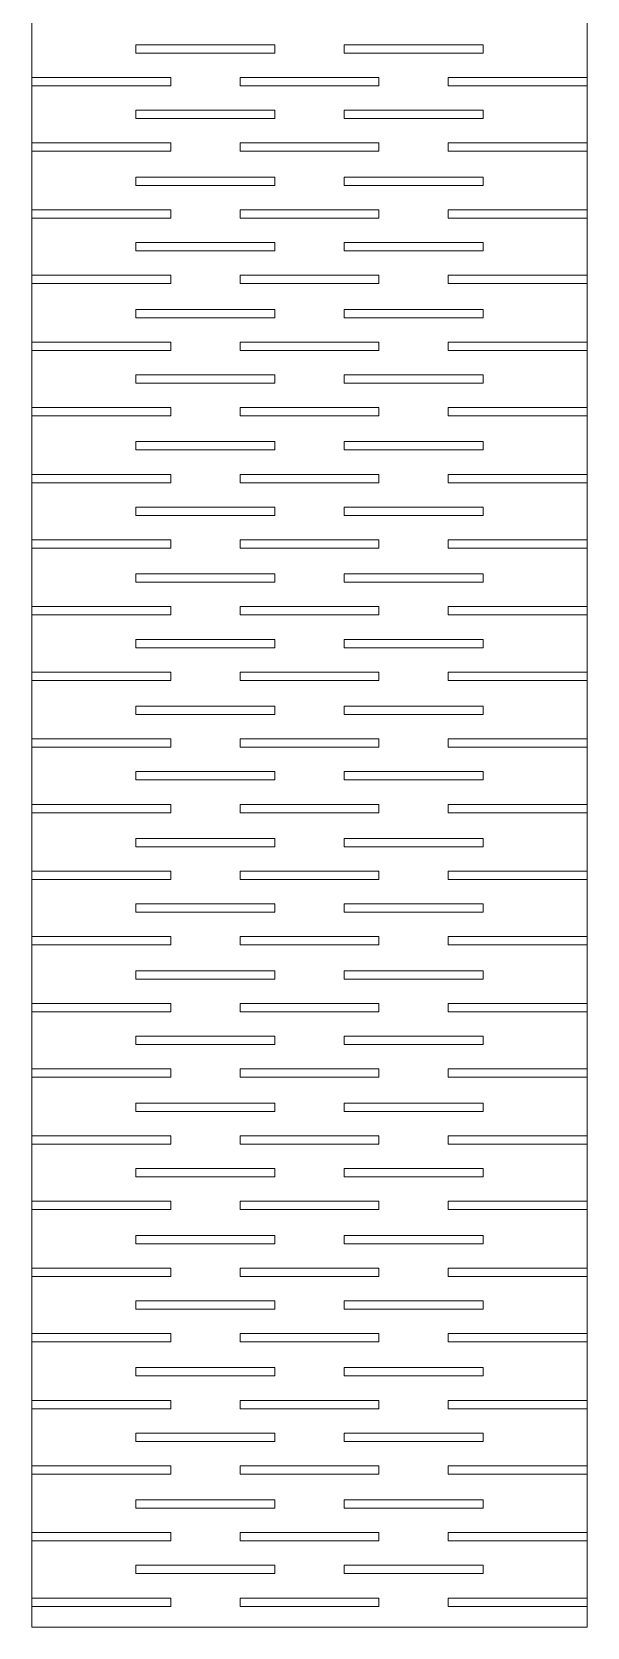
# Model space of a CAD drawing. Header units: millimetres. Extents: x -13 to 13, y -153 to 153.
# Drawn here: x -13.3 to 13.3, y -153.4 to -76.9 of the extents above; entities that cross this region are included whole.
import ezdxf

# ---------------------------------------------------------------- set-up
doc = ezdxf.new("R2010")
doc.units = ezdxf.units.MM
doc.header["$MEASUREMENT"] = 0
doc.layers.add('Camada 1', color=7, linetype='Continuous')

msp = doc.modelspace()

# ---------------------------------------------------------------- linework, layer by layer
at = {"layer": 'Camada 1', "color": 250, "lineweight": 9}
msp.add_open_spline([(-13.335, -153.4252), (-13.335, -153.4252), (-13.335, 153.4251), (-13.335, 153.4251), (-13.335, 153.4251), (-13.335, 153.4251), (13.335, 153.4251), (13.335, 153.4251), (13.335, 153.4251), (13.335, 153.4251), (13.335, -153.4252), (13.335, -153.4252), (13.335, -153.4252), (13.335, -153.4252), (-13.335, -153.4252), (-13.335, -153.4252)], degree=3, knots=[0, 0, 0, 0, 0.2, 0.2, 0.2, 0.2, 0.4, 0.4, 0.4, 0.4, 0.6, 0.6, 0.6, 0.6, 1, 1, 1, 1], dxfattribs=at)
at = {"layer": 'Camada 1', "color": 240, "lineweight": 9}
for points in [[(-8.3344, -77.4699), (-8.3344, -77.4699), (-8.3344, -77.8699), (-8.3344, -77.8699), (-8.3344, -77.8699), (-8.3344, -77.8699), (-1.6669, -77.8699), (-1.6669, -77.8699), (-1.6669, -77.8699), (-1.6669, -77.8699), (-1.6669, -77.4699), (-1.6669, -77.4699), (-1.6669, -77.4699), (-1.6669, -77.4699), (-8.3344, -77.4699), (-8.3344, -77.4699)], [(1.6669, -77.4699), (1.6669, -77.4699), (1.6669, -77.8699), (1.6669, -77.8699), (1.6669, -77.8699), (1.6669, -77.8699), (8.3344, -77.8699), (8.3344, -77.8699), (8.3344, -77.8699), (8.3344, -77.8699), (8.3344, -77.4699), (8.3344, -77.4699), (8.3344, -77.4699), (8.3344, -77.4699), (1.6669, -77.4699), (1.6669, -77.4699)], [(-13.335, -79.04), (-13.335, -79.04), (-13.335, -79.44), (-13.335, -79.44), (-13.335, -79.44), (-13.335, -79.44), (-6.6675, -79.44), (-6.6675, -79.44), (-6.6675, -79.44), (-6.6675, -79.44), (-6.6675, -79.04), (-6.6675, -79.04), (-6.6675, -79.04), (-6.6675, -79.04), (-13.335, -79.04), (-13.335, -79.04)], [(-3.3337, -79.04), (-3.3337, -79.04), (-3.3337, -79.44), (-3.3337, -79.44), (-3.3337, -79.44), (-3.3337, -79.44), (3.3338, -79.44), (3.3338, -79.44), (3.3338, -79.44), (3.3338, -79.44), (3.3338, -79.04), (3.3338, -79.04), (3.3338, -79.04), (3.3338, -79.04), (-3.3337, -79.04), (-3.3337, -79.04)], [(6.6675, -79.04), (6.6675, -79.04), (6.6675, -79.44), (6.6675, -79.44), (6.6675, -79.44), (6.6675, -79.44), (13.335, -79.44), (13.335, -79.44), (13.335, -79.44), (13.335, -79.44), (13.335, -79.04), (13.335, -79.04), (13.335, -79.04), (13.335, -79.04), (6.6675, -79.04), (6.6675, -79.04)], [(-8.3344, -80.6101), (-8.3344, -80.6101), (-8.3344, -81.0101), (-8.3344, -81.0101), (-8.3344, -81.0101), (-8.3344, -81.0101), (-1.6669, -81.0101), (-1.6669, -81.0101), (-1.6669, -81.0101), (-1.6669, -81.0101), (-1.6669, -80.6101), (-1.6669, -80.6101), (-1.6669, -80.6101), (-1.6669, -80.6101), (-8.3344, -80.6101), (-8.3344, -80.6101)], [(1.6669, -80.6101), (1.6669, -80.6101), (1.6669, -81.0101), (1.6669, -81.0101), (1.6669, -81.0101), (1.6669, -81.0101), (8.3344, -81.0101), (8.3344, -81.0101), (8.3344, -81.0101), (8.3344, -81.0101), (8.3344, -80.6101), (8.3344, -80.6101), (8.3344, -80.6101), (8.3344, -80.6101), (1.6669, -80.6101), (1.6669, -80.6101)], [(-13.335, -82.1802), (-13.335, -82.1802), (-13.335, -82.5802), (-13.335, -82.5802), (-13.335, -82.5802), (-13.335, -82.5802), (-6.6675, -82.5802), (-6.6675, -82.5802), (-6.6675, -82.5802), (-6.6675, -82.5802), (-6.6675, -82.1802), (-6.6675, -82.1802), (-6.6675, -82.1802), (-6.6675, -82.1802), (-13.335, -82.1802), (-13.335, -82.1802)], [(-3.3337, -82.1802), (-3.3337, -82.1802), (-3.3337, -82.5802), (-3.3337, -82.5802), (-3.3337, -82.5802), (-3.3337, -82.5802), (3.3338, -82.5802), (3.3338, -82.5802), (3.3338, -82.5802), (3.3338, -82.5802), (3.3338, -82.1802), (3.3338, -82.1802), (3.3338, -82.1802), (3.3338, -82.1802), (-3.3337, -82.1802), (-3.3337, -82.1802)], [(6.6675, -82.1802), (6.6675, -82.1802), (6.6675, -82.5802), (6.6675, -82.5802), (6.6675, -82.5802), (6.6675, -82.5802), (13.335, -82.5802), (13.335, -82.5802), (13.335, -82.5802), (13.335, -82.5802), (13.335, -82.1802), (13.335, -82.1802), (13.335, -82.1802), (13.335, -82.1802), (6.6675, -82.1802), (6.6675, -82.1802)], [(-8.3344, -83.8199), (-8.3344, -83.8199), (-8.3344, -84.2199), (-8.3344, -84.2199), (-8.3344, -84.2199), (-8.3344, -84.2199), (-1.6669, -84.2199), (-1.6669, -84.2199), (-1.6669, -84.2199), (-1.6669, -84.2199), (-1.6669, -83.8199), (-1.6669, -83.8199), (-1.6669, -83.8199), (-1.6669, -83.8199), (-8.3344, -83.8199), (-8.3344, -83.8199)], [(1.6669, -83.8199), (1.6669, -83.8199), (1.6669, -84.2199), (1.6669, -84.2199), (1.6669, -84.2199), (1.6669, -84.2199), (8.3344, -84.2199), (8.3344, -84.2199), (8.3344, -84.2199), (8.3344, -84.2199), (8.3344, -83.8199), (8.3344, -83.8199), (8.3344, -83.8199), (8.3344, -83.8199), (1.6669, -83.8199), (1.6669, -83.8199)], [(-13.335, -85.39), (-13.335, -85.39), (-13.335, -85.79), (-13.335, -85.79), (-13.335, -85.79), (-13.335, -85.79), (-6.6675, -85.79), (-6.6675, -85.79), (-6.6675, -85.79), (-6.6675, -85.79), (-6.6675, -85.39), (-6.6675, -85.39), (-6.6675, -85.39), (-6.6675, -85.39), (-13.335, -85.39), (-13.335, -85.39)], [(-3.3337, -85.39), (-3.3337, -85.39), (-3.3337, -85.79), (-3.3337, -85.79), (-3.3337, -85.79), (-3.3337, -85.79), (3.3338, -85.79), (3.3338, -85.79), (3.3338, -85.79), (3.3338, -85.79), (3.3338, -85.39), (3.3338, -85.39), (3.3338, -85.39), (3.3338, -85.39), (-3.3337, -85.39), (-3.3337, -85.39)], [(6.6675, -85.39), (6.6675, -85.39), (6.6675, -85.79), (6.6675, -85.79), (6.6675, -85.79), (6.6675, -85.79), (13.335, -85.79), (13.335, -85.79), (13.335, -85.79), (13.335, -85.79), (13.335, -85.39), (13.335, -85.39), (13.335, -85.39), (13.335, -85.39), (6.6675, -85.39), (6.6675, -85.39)], [(-8.3344, -86.9601), (-8.3344, -86.9601), (-8.3344, -87.3601), (-8.3344, -87.3601), (-8.3344, -87.3601), (-8.3344, -87.3601), (-1.6669, -87.3601), (-1.6669, -87.3601), (-1.6669, -87.3601), (-1.6669, -87.3601), (-1.6669, -86.9601), (-1.6669, -86.9601), (-1.6669, -86.9601), (-1.6669, -86.9601), (-8.3344, -86.9601), (-8.3344, -86.9601)], [(1.6669, -86.9601), (1.6669, -86.9601), (1.6669, -87.3601), (1.6669, -87.3601), (1.6669, -87.3601), (1.6669, -87.3601), (8.3344, -87.3601), (8.3344, -87.3601), (8.3344, -87.3601), (8.3344, -87.3601), (8.3344, -86.9601), (8.3344, -86.9601), (8.3344, -86.9601), (8.3344, -86.9601), (1.6669, -86.9601), (1.6669, -86.9601)], [(-13.335, -88.5302), (-13.335, -88.5302), (-13.335, -88.9302), (-13.335, -88.9302), (-13.335, -88.9302), (-13.335, -88.9302), (-6.6675, -88.9302), (-6.6675, -88.9302), (-6.6675, -88.9302), (-6.6675, -88.9302), (-6.6675, -88.5302), (-6.6675, -88.5302), (-6.6675, -88.5302), (-6.6675, -88.5302), (-13.335, -88.5302), (-13.335, -88.5302)], [(-3.3337, -88.5302), (-3.3337, -88.5302), (-3.3337, -88.9302), (-3.3337, -88.9302), (-3.3337, -88.9302), (-3.3337, -88.9302), (3.3338, -88.9302), (3.3338, -88.9302), (3.3338, -88.9302), (3.3338, -88.9302), (3.3338, -88.5302), (3.3338, -88.5302), (3.3338, -88.5302), (3.3338, -88.5302), (-3.3337, -88.5302), (-3.3337, -88.5302)], [(6.6675, -88.5302), (6.6675, -88.5302), (6.6675, -88.9302), (6.6675, -88.9302), (6.6675, -88.9302), (6.6675, -88.9302), (13.335, -88.9302), (13.335, -88.9302), (13.335, -88.9302), (13.335, -88.9302), (13.335, -88.5302), (13.335, -88.5302), (13.335, -88.5302), (13.335, -88.5302), (6.6675, -88.5302), (6.6675, -88.5302)], [(-8.3344, -90.1699), (-8.3344, -90.1699), (-8.3344, -90.5699), (-8.3344, -90.5699), (-8.3344, -90.5699), (-8.3344, -90.5699), (-1.6669, -90.5699), (-1.6669, -90.5699), (-1.6669, -90.5699), (-1.6669, -90.5699), (-1.6669, -90.1699), (-1.6669, -90.1699), (-1.6669, -90.1699), (-1.6669, -90.1699), (-8.3344, -90.1699), (-8.3344, -90.1699)], [(1.6669, -90.1699), (1.6669, -90.1699), (1.6669, -90.5699), (1.6669, -90.5699), (1.6669, -90.5699), (1.6669, -90.5699), (8.3344, -90.5699), (8.3344, -90.5699), (8.3344, -90.5699), (8.3344, -90.5699), (8.3344, -90.1699), (8.3344, -90.1699), (8.3344, -90.1699), (8.3344, -90.1699), (1.6669, -90.1699), (1.6669, -90.1699)], [(-13.335, -91.74), (-13.335, -91.74), (-13.335, -92.14), (-13.335, -92.14), (-13.335, -92.14), (-13.335, -92.14), (-6.6675, -92.14), (-6.6675, -92.14), (-6.6675, -92.14), (-6.6675, -92.14), (-6.6675, -91.74), (-6.6675, -91.74), (-6.6675, -91.74), (-6.6675, -91.74), (-13.335, -91.74), (-13.335, -91.74)], [(-3.3337, -91.74), (-3.3337, -91.74), (-3.3337, -92.14), (-3.3337, -92.14), (-3.3337, -92.14), (-3.3337, -92.14), (3.3338, -92.14), (3.3338, -92.14), (3.3338, -92.14), (3.3338, -92.14), (3.3338, -91.74), (3.3338, -91.74), (3.3338, -91.74), (3.3338, -91.74), (-3.3337, -91.74), (-3.3337, -91.74)], [(6.6675, -91.74), (6.6675, -91.74), (6.6675, -92.14), (6.6675, -92.14), (6.6675, -92.14), (6.6675, -92.14), (13.335, -92.14), (13.335, -92.14), (13.335, -92.14), (13.335, -92.14), (13.335, -91.74), (13.335, -91.74), (13.335, -91.74), (13.335, -91.74), (6.6675, -91.74), (6.6675, -91.74)], [(-8.3344, -93.3101), (-8.3344, -93.3101), (-8.3344, -93.7101), (-8.3344, -93.7101), (-8.3344, -93.7101), (-8.3344, -93.7101), (-1.6669, -93.7101), (-1.6669, -93.7101), (-1.6669, -93.7101), (-1.6669, -93.7101), (-1.6669, -93.3101), (-1.6669, -93.3101), (-1.6669, -93.3101), (-1.6669, -93.3101), (-8.3344, -93.3101), (-8.3344, -93.3101)], [(1.6669, -93.3101), (1.6669, -93.3101), (1.6669, -93.7101), (1.6669, -93.7101), (1.6669, -93.7101), (1.6669, -93.7101), (8.3344, -93.7101), (8.3344, -93.7101), (8.3344, -93.7101), (8.3344, -93.7101), (8.3344, -93.3101), (8.3344, -93.3101), (8.3344, -93.3101), (8.3344, -93.3101), (1.6669, -93.3101), (1.6669, -93.3101)], [(-13.335, -94.8802), (-13.335, -94.8802), (-13.335, -95.2802), (-13.335, -95.2802), (-13.335, -95.2802), (-13.335, -95.2802), (-6.6675, -95.2802), (-6.6675, -95.2802), (-6.6675, -95.2802), (-6.6675, -95.2802), (-6.6675, -94.8802), (-6.6675, -94.8802), (-6.6675, -94.8802), (-6.6675, -94.8802), (-13.335, -94.8802), (-13.335, -94.8802)], [(-3.3337, -94.8802), (-3.3337, -94.8802), (-3.3337, -95.2802), (-3.3337, -95.2802), (-3.3337, -95.2802), (-3.3337, -95.2802), (3.3338, -95.2802), (3.3338, -95.2802), (3.3338, -95.2802), (3.3338, -95.2802), (3.3338, -94.8802), (3.3338, -94.8802), (3.3338, -94.8802), (3.3338, -94.8802), (-3.3337, -94.8802), (-3.3337, -94.8802)], [(6.6675, -94.8802), (6.6675, -94.8802), (6.6675, -95.2802), (6.6675, -95.2802), (6.6675, -95.2802), (6.6675, -95.2802), (13.335, -95.2802), (13.335, -95.2802), (13.335, -95.2802), (13.335, -95.2802), (13.335, -94.8802), (13.335, -94.8802), (13.335, -94.8802), (13.335, -94.8802), (6.6675, -94.8802), (6.6675, -94.8802)], [(-8.3344, -96.5199), (-8.3344, -96.5199), (-8.3344, -96.9199), (-8.3344, -96.9199), (-8.3344, -96.9199), (-8.3344, -96.9199), (-1.6669, -96.9199), (-1.6669, -96.9199), (-1.6669, -96.9199), (-1.6669, -96.9199), (-1.6669, -96.5199), (-1.6669, -96.5199), (-1.6669, -96.5199), (-1.6669, -96.5199), (-8.3344, -96.5199), (-8.3344, -96.5199)], [(1.6669, -96.5199), (1.6669, -96.5199), (1.6669, -96.9199), (1.6669, -96.9199), (1.6669, -96.9199), (1.6669, -96.9199), (8.3344, -96.9199), (8.3344, -96.9199), (8.3344, -96.9199), (8.3344, -96.9199), (8.3344, -96.5199), (8.3344, -96.5199), (8.3344, -96.5199), (8.3344, -96.5199), (1.6669, -96.5199), (1.6669, -96.5199)], [(-13.335, -98.09), (-13.335, -98.09), (-13.335, -98.49), (-13.335, -98.49), (-13.335, -98.49), (-13.335, -98.49), (-6.6675, -98.49), (-6.6675, -98.49), (-6.6675, -98.49), (-6.6675, -98.49), (-6.6675, -98.09), (-6.6675, -98.09), (-6.6675, -98.09), (-6.6675, -98.09), (-13.335, -98.09), (-13.335, -98.09)], [(-3.3337, -98.09), (-3.3337, -98.09), (-3.3337, -98.49), (-3.3337, -98.49), (-3.3337, -98.49), (-3.3337, -98.49), (3.3338, -98.49), (3.3338, -98.49), (3.3338, -98.49), (3.3338, -98.49), (3.3338, -98.09), (3.3338, -98.09), (3.3338, -98.09), (3.3338, -98.09), (-3.3337, -98.09), (-3.3337, -98.09)], [(6.6675, -98.09), (6.6675, -98.09), (6.6675, -98.49), (6.6675, -98.49), (6.6675, -98.49), (6.6675, -98.49), (13.335, -98.49), (13.335, -98.49), (13.335, -98.49), (13.335, -98.49), (13.335, -98.09), (13.335, -98.09), (13.335, -98.09), (13.335, -98.09), (6.6675, -98.09), (6.6675, -98.09)], [(-8.3344, -99.6601), (-8.3344, -99.6601), (-8.3344, -100.0601), (-8.3344, -100.0601), (-8.3344, -100.0601), (-8.3344, -100.0601), (-1.6669, -100.0601), (-1.6669, -100.0601), (-1.6669, -100.0601), (-1.6669, -100.0601), (-1.6669, -99.6601), (-1.6669, -99.6601), (-1.6669, -99.6601), (-1.6669, -99.6601), (-8.3344, -99.6601), (-8.3344, -99.6601)], [(1.6669, -99.6601), (1.6669, -99.6601), (1.6669, -100.0601), (1.6669, -100.0601), (1.6669, -100.0601), (1.6669, -100.0601), (8.3344, -100.0601), (8.3344, -100.0601), (8.3344, -100.0601), (8.3344, -100.0601), (8.3344, -99.6601), (8.3344, -99.6601), (8.3344, -99.6601), (8.3344, -99.6601), (1.6669, -99.6601), (1.6669, -99.6601)], [(-13.335, -101.2302), (-13.335, -101.2302), (-13.335, -101.6302), (-13.335, -101.6302), (-13.335, -101.6302), (-13.335, -101.6302), (-6.6675, -101.6302), (-6.6675, -101.6302), (-6.6675, -101.6302), (-6.6675, -101.6302), (-6.6675, -101.2302), (-6.6675, -101.2302), (-6.6675, -101.2302), (-6.6675, -101.2302), (-13.335, -101.2302), (-13.335, -101.2302)], [(-3.3337, -101.2302), (-3.3337, -101.2302), (-3.3337, -101.6302), (-3.3337, -101.6302), (-3.3337, -101.6302), (-3.3337, -101.6302), (3.3338, -101.6302), (3.3338, -101.6302), (3.3338, -101.6302), (3.3338, -101.6302), (3.3338, -101.2302), (3.3338, -101.2302), (3.3338, -101.2302), (3.3338, -101.2302), (-3.3337, -101.2302), (-3.3337, -101.2302)], [(6.6675, -101.2302), (6.6675, -101.2302), (6.6675, -101.6302), (6.6675, -101.6302), (6.6675, -101.6302), (6.6675, -101.6302), (13.335, -101.6302), (13.335, -101.6302), (13.335, -101.6302), (13.335, -101.6302), (13.335, -101.2302), (13.335, -101.2302), (13.335, -101.2302), (13.335, -101.2302), (6.6675, -101.2302), (6.6675, -101.2302)], [(-8.3344, -102.8699), (-8.3344, -102.8699), (-8.3344, -103.2699), (-8.3344, -103.2699), (-8.3344, -103.2699), (-8.3344, -103.2699), (-1.6669, -103.2699), (-1.6669, -103.2699), (-1.6669, -103.2699), (-1.6669, -103.2699), (-1.6669, -102.8699), (-1.6669, -102.8699), (-1.6669, -102.8699), (-1.6669, -102.8699), (-8.3344, -102.8699), (-8.3344, -102.8699)], [(1.6669, -102.8699), (1.6669, -102.8699), (1.6669, -103.2699), (1.6669, -103.2699), (1.6669, -103.2699), (1.6669, -103.2699), (8.3344, -103.2699), (8.3344, -103.2699), (8.3344, -103.2699), (8.3344, -103.2699), (8.3344, -102.8699), (8.3344, -102.8699), (8.3344, -102.8699), (8.3344, -102.8699), (1.6669, -102.8699), (1.6669, -102.8699)], [(-13.335, -104.44), (-13.335, -104.44), (-13.335, -104.84), (-13.335, -104.84), (-13.335, -104.84), (-13.335, -104.84), (-6.6675, -104.84), (-6.6675, -104.84), (-6.6675, -104.84), (-6.6675, -104.84), (-6.6675, -104.44), (-6.6675, -104.44), (-6.6675, -104.44), (-6.6675, -104.44), (-13.335, -104.44), (-13.335, -104.44)], [(-3.3337, -104.44), (-3.3337, -104.44), (-3.3337, -104.84), (-3.3337, -104.84), (-3.3337, -104.84), (-3.3337, -104.84), (3.3338, -104.84), (3.3338, -104.84), (3.3338, -104.84), (3.3338, -104.84), (3.3338, -104.44), (3.3338, -104.44), (3.3338, -104.44), (3.3338, -104.44), (-3.3337, -104.44), (-3.3337, -104.44)], [(6.6675, -104.44), (6.6675, -104.44), (6.6675, -104.84), (6.6675, -104.84), (6.6675, -104.84), (6.6675, -104.84), (13.335, -104.84), (13.335, -104.84), (13.335, -104.84), (13.335, -104.84), (13.335, -104.44), (13.335, -104.44), (13.335, -104.44), (13.335, -104.44), (6.6675, -104.44), (6.6675, -104.44)], [(-8.3344, -106.0101), (-8.3344, -106.0101), (-8.3344, -106.4101), (-8.3344, -106.4101), (-8.3344, -106.4101), (-8.3344, -106.4101), (-1.6669, -106.4101), (-1.6669, -106.4101), (-1.6669, -106.4101), (-1.6669, -106.4101), (-1.6669, -106.0101), (-1.6669, -106.0101), (-1.6669, -106.0101), (-1.6669, -106.0101), (-8.3344, -106.0101), (-8.3344, -106.0101)], [(1.6669, -106.0101), (1.6669, -106.0101), (1.6669, -106.4101), (1.6669, -106.4101), (1.6669, -106.4101), (1.6669, -106.4101), (8.3344, -106.4101), (8.3344, -106.4101), (8.3344, -106.4101), (8.3344, -106.4101), (8.3344, -106.0101), (8.3344, -106.0101), (8.3344, -106.0101), (8.3344, -106.0101), (1.6669, -106.0101), (1.6669, -106.0101)], [(-13.335, -107.5802), (-13.335, -107.5802), (-13.335, -107.9802), (-13.335, -107.9802), (-13.335, -107.9802), (-13.335, -107.9802), (-6.6675, -107.9802), (-6.6675, -107.9802), (-6.6675, -107.9802), (-6.6675, -107.9802), (-6.6675, -107.5802), (-6.6675, -107.5802), (-6.6675, -107.5802), (-6.6675, -107.5802), (-13.335, -107.5802), (-13.335, -107.5802)], [(-3.3337, -107.5802), (-3.3337, -107.5802), (-3.3337, -107.9802), (-3.3337, -107.9802), (-3.3337, -107.9802), (-3.3337, -107.9802), (3.3338, -107.9802), (3.3338, -107.9802), (3.3338, -107.9802), (3.3338, -107.9802), (3.3338, -107.5802), (3.3338, -107.5802), (3.3338, -107.5802), (3.3338, -107.5802), (-3.3337, -107.5802), (-3.3337, -107.5802)], [(6.6675, -107.5802), (6.6675, -107.5802), (6.6675, -107.9802), (6.6675, -107.9802), (6.6675, -107.9802), (6.6675, -107.9802), (13.335, -107.9802), (13.335, -107.9802), (13.335, -107.9802), (13.335, -107.9802), (13.335, -107.5802), (13.335, -107.5802), (13.335, -107.5802), (13.335, -107.5802), (6.6675, -107.5802), (6.6675, -107.5802)], [(-8.3344, -109.2199), (-8.3344, -109.2199), (-8.3344, -109.6199), (-8.3344, -109.6199), (-8.3344, -109.6199), (-8.3344, -109.6199), (-1.6669, -109.6199), (-1.6669, -109.6199), (-1.6669, -109.6199), (-1.6669, -109.6199), (-1.6669, -109.2199), (-1.6669, -109.2199), (-1.6669, -109.2199), (-1.6669, -109.2199), (-8.3344, -109.2199), (-8.3344, -109.2199)], [(1.6669, -109.2199), (1.6669, -109.2199), (1.6669, -109.6199), (1.6669, -109.6199), (1.6669, -109.6199), (1.6669, -109.6199), (8.3344, -109.6199), (8.3344, -109.6199), (8.3344, -109.6199), (8.3344, -109.6199), (8.3344, -109.2199), (8.3344, -109.2199), (8.3344, -109.2199), (8.3344, -109.2199), (1.6669, -109.2199), (1.6669, -109.2199)], [(-13.335, -110.79), (-13.335, -110.79), (-13.335, -111.19), (-13.335, -111.19), (-13.335, -111.19), (-13.335, -111.19), (-6.6675, -111.19), (-6.6675, -111.19), (-6.6675, -111.19), (-6.6675, -111.19), (-6.6675, -110.79), (-6.6675, -110.79), (-6.6675, -110.79), (-6.6675, -110.79), (-13.335, -110.79), (-13.335, -110.79)], [(-3.3337, -110.79), (-3.3337, -110.79), (-3.3337, -111.19), (-3.3337, -111.19), (-3.3337, -111.19), (-3.3337, -111.19), (3.3338, -111.19), (3.3338, -111.19), (3.3338, -111.19), (3.3338, -111.19), (3.3338, -110.79), (3.3338, -110.79), (3.3338, -110.79), (3.3338, -110.79), (-3.3337, -110.79), (-3.3337, -110.79)], [(6.6675, -110.79), (6.6675, -110.79), (6.6675, -111.19), (6.6675, -111.19), (6.6675, -111.19), (6.6675, -111.19), (13.335, -111.19), (13.335, -111.19), (13.335, -111.19), (13.335, -111.19), (13.335, -110.79), (13.335, -110.79), (13.335, -110.79), (13.335, -110.79), (6.6675, -110.79), (6.6675, -110.79)], [(-8.3344, -112.3601), (-8.3344, -112.3601), (-8.3344, -112.7601), (-8.3344, -112.7601), (-8.3344, -112.7601), (-8.3344, -112.7601), (-1.6669, -112.7601), (-1.6669, -112.7601), (-1.6669, -112.7601), (-1.6669, -112.7601), (-1.6669, -112.3601), (-1.6669, -112.3601), (-1.6669, -112.3601), (-1.6669, -112.3601), (-8.3344, -112.3601), (-8.3344, -112.3601)], [(1.6669, -112.3601), (1.6669, -112.3601), (1.6669, -112.7601), (1.6669, -112.7601), (1.6669, -112.7601), (1.6669, -112.7601), (8.3344, -112.7601), (8.3344, -112.7601), (8.3344, -112.7601), (8.3344, -112.7601), (8.3344, -112.3601), (8.3344, -112.3601), (8.3344, -112.3601), (8.3344, -112.3601), (1.6669, -112.3601), (1.6669, -112.3601)], [(-13.335, -113.9302), (-13.335, -113.9302), (-13.335, -114.3302), (-13.335, -114.3302), (-13.335, -114.3302), (-13.335, -114.3302), (-6.6675, -114.3302), (-6.6675, -114.3302), (-6.6675, -114.3302), (-6.6675, -114.3302), (-6.6675, -113.9302), (-6.6675, -113.9302), (-6.6675, -113.9302), (-6.6675, -113.9302), (-13.335, -113.9302), (-13.335, -113.9302)], [(-3.3337, -113.9302), (-3.3337, -113.9302), (-3.3337, -114.3302), (-3.3337, -114.3302), (-3.3337, -114.3302), (-3.3337, -114.3302), (3.3338, -114.3302), (3.3338, -114.3302), (3.3338, -114.3302), (3.3338, -114.3302), (3.3338, -113.9302), (3.3338, -113.9302), (3.3338, -113.9302), (3.3338, -113.9302), (-3.3337, -113.9302), (-3.3337, -113.9302)], [(6.6675, -113.9302), (6.6675, -113.9302), (6.6675, -114.3302), (6.6675, -114.3302), (6.6675, -114.3302), (6.6675, -114.3302), (13.335, -114.3302), (13.335, -114.3302), (13.335, -114.3302), (13.335, -114.3302), (13.335, -113.9302), (13.335, -113.9302), (13.335, -113.9302), (13.335, -113.9302), (6.6675, -113.9302), (6.6675, -113.9302)], [(-8.3344, -115.5699), (-8.3344, -115.5699), (-8.3344, -115.9699), (-8.3344, -115.9699), (-8.3344, -115.9699), (-8.3344, -115.9699), (-1.6669, -115.9699), (-1.6669, -115.9699), (-1.6669, -115.9699), (-1.6669, -115.9699), (-1.6669, -115.5699), (-1.6669, -115.5699), (-1.6669, -115.5699), (-1.6669, -115.5699), (-8.3344, -115.5699), (-8.3344, -115.5699)], [(1.6669, -115.5699), (1.6669, -115.5699), (1.6669, -115.9699), (1.6669, -115.9699), (1.6669, -115.9699), (1.6669, -115.9699), (8.3344, -115.9699), (8.3344, -115.9699), (8.3344, -115.9699), (8.3344, -115.9699), (8.3344, -115.5699), (8.3344, -115.5699), (8.3344, -115.5699), (8.3344, -115.5699), (1.6669, -115.5699), (1.6669, -115.5699)], [(-13.335, -117.14), (-13.335, -117.14), (-13.335, -117.54), (-13.335, -117.54), (-13.335, -117.54), (-13.335, -117.54), (-6.6675, -117.54), (-6.6675, -117.54), (-6.6675, -117.54), (-6.6675, -117.54), (-6.6675, -117.14), (-6.6675, -117.14), (-6.6675, -117.14), (-6.6675, -117.14), (-13.335, -117.14), (-13.335, -117.14)], [(-3.3337, -117.14), (-3.3337, -117.14), (-3.3337, -117.54), (-3.3337, -117.54), (-3.3337, -117.54), (-3.3337, -117.54), (3.3338, -117.54), (3.3338, -117.54), (3.3338, -117.54), (3.3338, -117.54), (3.3338, -117.14), (3.3338, -117.14), (3.3338, -117.14), (3.3338, -117.14), (-3.3337, -117.14), (-3.3337, -117.14)], [(6.6675, -117.14), (6.6675, -117.14), (6.6675, -117.54), (6.6675, -117.54), (6.6675, -117.54), (6.6675, -117.54), (13.335, -117.54), (13.335, -117.54), (13.335, -117.54), (13.335, -117.54), (13.335, -117.14), (13.335, -117.14), (13.335, -117.14), (13.335, -117.14), (6.6675, -117.14), (6.6675, -117.14)], [(-8.3344, -118.7101), (-8.3344, -118.7101), (-8.3344, -119.1101), (-8.3344, -119.1101), (-8.3344, -119.1101), (-8.3344, -119.1101), (-1.6669, -119.1101), (-1.6669, -119.1101), (-1.6669, -119.1101), (-1.6669, -119.1101), (-1.6669, -118.7101), (-1.6669, -118.7101), (-1.6669, -118.7101), (-1.6669, -118.7101), (-8.3344, -118.7101), (-8.3344, -118.7101)], [(1.6669, -118.7101), (1.6669, -118.7101), (1.6669, -119.1101), (1.6669, -119.1101), (1.6669, -119.1101), (1.6669, -119.1101), (8.3344, -119.1101), (8.3344, -119.1101), (8.3344, -119.1101), (8.3344, -119.1101), (8.3344, -118.7101), (8.3344, -118.7101), (8.3344, -118.7101), (8.3344, -118.7101), (1.6669, -118.7101), (1.6669, -118.7101)], [(-13.335, -120.2802), (-13.335, -120.2802), (-13.335, -120.6802), (-13.335, -120.6802), (-13.335, -120.6802), (-13.335, -120.6802), (-6.6675, -120.6802), (-6.6675, -120.6802), (-6.6675, -120.6802), (-6.6675, -120.6802), (-6.6675, -120.2802), (-6.6675, -120.2802), (-6.6675, -120.2802), (-6.6675, -120.2802), (-13.335, -120.2802), (-13.335, -120.2802)], [(-3.3337, -120.2802), (-3.3337, -120.2802), (-3.3337, -120.6802), (-3.3337, -120.6802), (-3.3337, -120.6802), (-3.3337, -120.6802), (3.3338, -120.6802), (3.3338, -120.6802), (3.3338, -120.6802), (3.3338, -120.6802), (3.3338, -120.2802), (3.3338, -120.2802), (3.3338, -120.2802), (3.3338, -120.2802), (-3.3337, -120.2802), (-3.3337, -120.2802)], [(6.6675, -120.2802), (6.6675, -120.2802), (6.6675, -120.6802), (6.6675, -120.6802), (6.6675, -120.6802), (6.6675, -120.6802), (13.335, -120.6802), (13.335, -120.6802), (13.335, -120.6802), (13.335, -120.6802), (13.335, -120.2802), (13.335, -120.2802), (13.335, -120.2802), (13.335, -120.2802), (6.6675, -120.2802), (6.6675, -120.2802)], [(-8.3344, -121.9199), (-8.3344, -121.9199), (-8.3344, -122.3199), (-8.3344, -122.3199), (-8.3344, -122.3199), (-8.3344, -122.3199), (-1.6669, -122.3199), (-1.6669, -122.3199), (-1.6669, -122.3199), (-1.6669, -122.3199), (-1.6669, -121.9199), (-1.6669, -121.9199), (-1.6669, -121.9199), (-1.6669, -121.9199), (-8.3344, -121.9199), (-8.3344, -121.9199)], [(1.6669, -121.9199), (1.6669, -121.9199), (1.6669, -122.3199), (1.6669, -122.3199), (1.6669, -122.3199), (1.6669, -122.3199), (8.3344, -122.3199), (8.3344, -122.3199), (8.3344, -122.3199), (8.3344, -122.3199), (8.3344, -121.9199), (8.3344, -121.9199), (8.3344, -121.9199), (8.3344, -121.9199), (1.6669, -121.9199), (1.6669, -121.9199)], [(-13.335, -123.49), (-13.335, -123.49), (-13.335, -123.89), (-13.335, -123.89), (-13.335, -123.89), (-13.335, -123.89), (-6.6675, -123.89), (-6.6675, -123.89), (-6.6675, -123.89), (-6.6675, -123.89), (-6.6675, -123.49), (-6.6675, -123.49), (-6.6675, -123.49), (-6.6675, -123.49), (-13.335, -123.49), (-13.335, -123.49)], [(-3.3337, -123.49), (-3.3337, -123.49), (-3.3337, -123.89), (-3.3337, -123.89), (-3.3337, -123.89), (-3.3337, -123.89), (3.3338, -123.89), (3.3338, -123.89), (3.3338, -123.89), (3.3338, -123.89), (3.3338, -123.49), (3.3338, -123.49), (3.3338, -123.49), (3.3338, -123.49), (-3.3337, -123.49), (-3.3337, -123.49)], [(6.6675, -123.49), (6.6675, -123.49), (6.6675, -123.89), (6.6675, -123.89), (6.6675, -123.89), (6.6675, -123.89), (13.335, -123.89), (13.335, -123.89), (13.335, -123.89), (13.335, -123.89), (13.335, -123.49), (13.335, -123.49), (13.335, -123.49), (13.335, -123.49), (6.6675, -123.49), (6.6675, -123.49)], [(-8.3344, -125.0601), (-8.3344, -125.0601), (-8.3344, -125.4601), (-8.3344, -125.4601), (-8.3344, -125.4601), (-8.3344, -125.4601), (-1.6669, -125.4601), (-1.6669, -125.4601), (-1.6669, -125.4601), (-1.6669, -125.4601), (-1.6669, -125.0601), (-1.6669, -125.0601), (-1.6669, -125.0601), (-1.6669, -125.0601), (-8.3344, -125.0601), (-8.3344, -125.0601)], [(1.6669, -125.0601), (1.6669, -125.0601), (1.6669, -125.4601), (1.6669, -125.4601), (1.6669, -125.4601), (1.6669, -125.4601), (8.3344, -125.4601), (8.3344, -125.4601), (8.3344, -125.4601), (8.3344, -125.4601), (8.3344, -125.0601), (8.3344, -125.0601), (8.3344, -125.0601), (8.3344, -125.0601), (1.6669, -125.0601), (1.6669, -125.0601)], [(-13.335, -126.6302), (-13.335, -126.6302), (-13.335, -127.0302), (-13.335, -127.0302), (-13.335, -127.0302), (-13.335, -127.0302), (-6.6675, -127.0302), (-6.6675, -127.0302), (-6.6675, -127.0302), (-6.6675, -127.0302), (-6.6675, -126.6302), (-6.6675, -126.6302), (-6.6675, -126.6302), (-6.6675, -126.6302), (-13.335, -126.6302), (-13.335, -126.6302)], [(-3.3337, -126.6302), (-3.3337, -126.6302), (-3.3337, -127.0302), (-3.3337, -127.0302), (-3.3337, -127.0302), (-3.3337, -127.0302), (3.3338, -127.0302), (3.3338, -127.0302), (3.3338, -127.0302), (3.3338, -127.0302), (3.3338, -126.6302), (3.3338, -126.6302), (3.3338, -126.6302), (3.3338, -126.6302), (-3.3337, -126.6302), (-3.3337, -126.6302)], [(6.6675, -126.6302), (6.6675, -126.6302), (6.6675, -127.0302), (6.6675, -127.0302), (6.6675, -127.0302), (6.6675, -127.0302), (13.335, -127.0302), (13.335, -127.0302), (13.335, -127.0302), (13.335, -127.0302), (13.335, -126.6302), (13.335, -126.6302), (13.335, -126.6302), (13.335, -126.6302), (6.6675, -126.6302), (6.6675, -126.6302)], [(-8.3344, -128.2699), (-8.3344, -128.2699), (-8.3344, -128.6699), (-8.3344, -128.6699), (-8.3344, -128.6699), (-8.3344, -128.6699), (-1.6669, -128.6699), (-1.6669, -128.6699), (-1.6669, -128.6699), (-1.6669, -128.6699), (-1.6669, -128.2699), (-1.6669, -128.2699), (-1.6669, -128.2699), (-1.6669, -128.2699), (-8.3344, -128.2699), (-8.3344, -128.2699)], [(1.6669, -128.2699), (1.6669, -128.2699), (1.6669, -128.6699), (1.6669, -128.6699), (1.6669, -128.6699), (1.6669, -128.6699), (8.3344, -128.6699), (8.3344, -128.6699), (8.3344, -128.6699), (8.3344, -128.6699), (8.3344, -128.2699), (8.3344, -128.2699), (8.3344, -128.2699), (8.3344, -128.2699), (1.6669, -128.2699), (1.6669, -128.2699)], [(-13.335, -129.84), (-13.335, -129.84), (-13.335, -130.24), (-13.335, -130.24), (-13.335, -130.24), (-13.335, -130.24), (-6.6675, -130.24), (-6.6675, -130.24), (-6.6675, -130.24), (-6.6675, -130.24), (-6.6675, -129.84), (-6.6675, -129.84), (-6.6675, -129.84), (-6.6675, -129.84), (-13.335, -129.84), (-13.335, -129.84)], [(-3.3337, -129.84), (-3.3337, -129.84), (-3.3337, -130.24), (-3.3337, -130.24), (-3.3337, -130.24), (-3.3337, -130.24), (3.3338, -130.24), (3.3338, -130.24), (3.3338, -130.24), (3.3338, -130.24), (3.3338, -129.84), (3.3338, -129.84), (3.3338, -129.84), (3.3338, -129.84), (-3.3337, -129.84), (-3.3337, -129.84)], [(6.6675, -129.84), (6.6675, -129.84), (6.6675, -130.24), (6.6675, -130.24), (6.6675, -130.24), (6.6675, -130.24), (13.335, -130.24), (13.335, -130.24), (13.335, -130.24), (13.335, -130.24), (13.335, -129.84), (13.335, -129.84), (13.335, -129.84), (13.335, -129.84), (6.6675, -129.84), (6.6675, -129.84)], [(-8.3344, -131.4101), (-8.3344, -131.4101), (-8.3344, -131.8101), (-8.3344, -131.8101), (-8.3344, -131.8101), (-8.3344, -131.8101), (-1.6669, -131.8101), (-1.6669, -131.8101), (-1.6669, -131.8101), (-1.6669, -131.8101), (-1.6669, -131.4101), (-1.6669, -131.4101), (-1.6669, -131.4101), (-1.6669, -131.4101), (-8.3344, -131.4101), (-8.3344, -131.4101)], [(1.6669, -131.4101), (1.6669, -131.4101), (1.6669, -131.8101), (1.6669, -131.8101), (1.6669, -131.8101), (1.6669, -131.8101), (8.3344, -131.8101), (8.3344, -131.8101), (8.3344, -131.8101), (8.3344, -131.8101), (8.3344, -131.4101), (8.3344, -131.4101), (8.3344, -131.4101), (8.3344, -131.4101), (1.6669, -131.4101), (1.6669, -131.4101)], [(-13.335, -132.9802), (-13.335, -132.9802), (-13.335, -133.3802), (-13.335, -133.3802), (-13.335, -133.3802), (-13.335, -133.3802), (-6.6675, -133.3802), (-6.6675, -133.3802), (-6.6675, -133.3802), (-6.6675, -133.3802), (-6.6675, -132.9802), (-6.6675, -132.9802), (-6.6675, -132.9802), (-6.6675, -132.9802), (-13.335, -132.9802), (-13.335, -132.9802)], [(-3.3337, -132.9802), (-3.3337, -132.9802), (-3.3337, -133.3802), (-3.3337, -133.3802), (-3.3337, -133.3802), (-3.3337, -133.3802), (3.3338, -133.3802), (3.3338, -133.3802), (3.3338, -133.3802), (3.3338, -133.3802), (3.3338, -132.9802), (3.3338, -132.9802), (3.3338, -132.9802), (3.3338, -132.9802), (-3.3337, -132.9802), (-3.3337, -132.9802)], [(6.6675, -132.9802), (6.6675, -132.9802), (6.6675, -133.3802), (6.6675, -133.3802), (6.6675, -133.3802), (6.6675, -133.3802), (13.335, -133.3802), (13.335, -133.3802), (13.335, -133.3802), (13.335, -133.3802), (13.335, -132.9802), (13.335, -132.9802), (13.335, -132.9802), (13.335, -132.9802), (6.6675, -132.9802), (6.6675, -132.9802)], [(-8.3344, -134.6199), (-8.3344, -134.6199), (-8.3344, -135.0199), (-8.3344, -135.0199), (-8.3344, -135.0199), (-8.3344, -135.0199), (-1.6669, -135.0199), (-1.6669, -135.0199), (-1.6669, -135.0199), (-1.6669, -135.0199), (-1.6669, -134.6199), (-1.6669, -134.6199), (-1.6669, -134.6199), (-1.6669, -134.6199), (-8.3344, -134.6199), (-8.3344, -134.6199)], [(1.6669, -134.6199), (1.6669, -134.6199), (1.6669, -135.0199), (1.6669, -135.0199), (1.6669, -135.0199), (1.6669, -135.0199), (8.3344, -135.0199), (8.3344, -135.0199), (8.3344, -135.0199), (8.3344, -135.0199), (8.3344, -134.6199), (8.3344, -134.6199), (8.3344, -134.6199), (8.3344, -134.6199), (1.6669, -134.6199), (1.6669, -134.6199)], [(-13.335, -136.19), (-13.335, -136.19), (-13.335, -136.59), (-13.335, -136.59), (-13.335, -136.59), (-13.335, -136.59), (-6.6675, -136.59), (-6.6675, -136.59), (-6.6675, -136.59), (-6.6675, -136.59), (-6.6675, -136.19), (-6.6675, -136.19), (-6.6675, -136.19), (-6.6675, -136.19), (-13.335, -136.19), (-13.335, -136.19)], [(-3.3337, -136.19), (-3.3337, -136.19), (-3.3337, -136.59), (-3.3337, -136.59), (-3.3337, -136.59), (-3.3337, -136.59), (3.3338, -136.59), (3.3338, -136.59), (3.3338, -136.59), (3.3338, -136.59), (3.3338, -136.19), (3.3338, -136.19), (3.3338, -136.19), (3.3338, -136.19), (-3.3337, -136.19), (-3.3337, -136.19)], [(6.6675, -136.19), (6.6675, -136.19), (6.6675, -136.59), (6.6675, -136.59), (6.6675, -136.59), (6.6675, -136.59), (13.335, -136.59), (13.335, -136.59), (13.335, -136.59), (13.335, -136.59), (13.335, -136.19), (13.335, -136.19), (13.335, -136.19), (13.335, -136.19), (6.6675, -136.19), (6.6675, -136.19)], [(-8.3344, -137.7601), (-8.3344, -137.7601), (-8.3344, -138.1601), (-8.3344, -138.1601), (-8.3344, -138.1601), (-8.3344, -138.1601), (-1.6669, -138.1601), (-1.6669, -138.1601), (-1.6669, -138.1601), (-1.6669, -138.1601), (-1.6669, -137.7601), (-1.6669, -137.7601), (-1.6669, -137.7601), (-1.6669, -137.7601), (-8.3344, -137.7601), (-8.3344, -137.7601)], [(1.6669, -137.7601), (1.6669, -137.7601), (1.6669, -138.1601), (1.6669, -138.1601), (1.6669, -138.1601), (1.6669, -138.1601), (8.3344, -138.1601), (8.3344, -138.1601), (8.3344, -138.1601), (8.3344, -138.1601), (8.3344, -137.7601), (8.3344, -137.7601), (8.3344, -137.7601), (8.3344, -137.7601), (1.6669, -137.7601), (1.6669, -137.7601)], [(-13.335, -139.3302), (-13.335, -139.3302), (-13.335, -139.7302), (-13.335, -139.7302), (-13.335, -139.7302), (-13.335, -139.7302), (-6.6675, -139.7302), (-6.6675, -139.7302), (-6.6675, -139.7302), (-6.6675, -139.7302), (-6.6675, -139.3302), (-6.6675, -139.3302), (-6.6675, -139.3302), (-6.6675, -139.3302), (-13.335, -139.3302), (-13.335, -139.3302)], [(-3.3337, -139.3302), (-3.3337, -139.3302), (-3.3337, -139.7302), (-3.3337, -139.7302), (-3.3337, -139.7302), (-3.3337, -139.7302), (3.3338, -139.7302), (3.3338, -139.7302), (3.3338, -139.7302), (3.3338, -139.7302), (3.3338, -139.3302), (3.3338, -139.3302), (3.3338, -139.3302), (3.3338, -139.3302), (-3.3337, -139.3302), (-3.3337, -139.3302)], [(6.6675, -139.3302), (6.6675, -139.3302), (6.6675, -139.7302), (6.6675, -139.7302), (6.6675, -139.7302), (6.6675, -139.7302), (13.335, -139.7302), (13.335, -139.7302), (13.335, -139.7302), (13.335, -139.7302), (13.335, -139.3302), (13.335, -139.3302), (13.335, -139.3302), (13.335, -139.3302), (6.6675, -139.3302), (6.6675, -139.3302)], [(-8.3344, -140.9699), (-8.3344, -140.9699), (-8.3344, -141.3699), (-8.3344, -141.3699), (-8.3344, -141.3699), (-8.3344, -141.3699), (-1.6669, -141.3699), (-1.6669, -141.3699), (-1.6669, -141.3699), (-1.6669, -141.3699), (-1.6669, -140.9699), (-1.6669, -140.9699), (-1.6669, -140.9699), (-1.6669, -140.9699), (-8.3344, -140.9699), (-8.3344, -140.9699)], [(1.6669, -140.9699), (1.6669, -140.9699), (1.6669, -141.3699), (1.6669, -141.3699), (1.6669, -141.3699), (1.6669, -141.3699), (8.3344, -141.3699), (8.3344, -141.3699), (8.3344, -141.3699), (8.3344, -141.3699), (8.3344, -140.9699), (8.3344, -140.9699), (8.3344, -140.9699), (8.3344, -140.9699), (1.6669, -140.9699), (1.6669, -140.9699)], [(-13.335, -142.54), (-13.335, -142.54), (-13.335, -142.94), (-13.335, -142.94), (-13.335, -142.94), (-13.335, -142.94), (-6.6675, -142.94), (-6.6675, -142.94), (-6.6675, -142.94), (-6.6675, -142.94), (-6.6675, -142.54), (-6.6675, -142.54), (-6.6675, -142.54), (-6.6675, -142.54), (-13.335, -142.54), (-13.335, -142.54)], [(-3.3337, -142.54), (-3.3337, -142.54), (-3.3337, -142.94), (-3.3337, -142.94), (-3.3337, -142.94), (-3.3337, -142.94), (3.3338, -142.94), (3.3338, -142.94), (3.3338, -142.94), (3.3338, -142.94), (3.3338, -142.54), (3.3338, -142.54), (3.3338, -142.54), (3.3338, -142.54), (-3.3337, -142.54), (-3.3337, -142.54)], [(6.6675, -142.54), (6.6675, -142.54), (6.6675, -142.94), (6.6675, -142.94), (6.6675, -142.94), (6.6675, -142.94), (13.335, -142.94), (13.335, -142.94), (13.335, -142.94), (13.335, -142.94), (13.335, -142.54), (13.335, -142.54), (13.335, -142.54), (13.335, -142.54), (6.6675, -142.54), (6.6675, -142.54)], [(-8.3344, -144.1101), (-8.3344, -144.1101), (-8.3344, -144.5101), (-8.3344, -144.5101), (-8.3344, -144.5101), (-8.3344, -144.5101), (-1.6669, -144.5101), (-1.6669, -144.5101), (-1.6669, -144.5101), (-1.6669, -144.5101), (-1.6669, -144.1101), (-1.6669, -144.1101), (-1.6669, -144.1101), (-1.6669, -144.1101), (-8.3344, -144.1101), (-8.3344, -144.1101)], [(1.6669, -144.1101), (1.6669, -144.1101), (1.6669, -144.5101), (1.6669, -144.5101), (1.6669, -144.5101), (1.6669, -144.5101), (8.3344, -144.5101), (8.3344, -144.5101), (8.3344, -144.5101), (8.3344, -144.5101), (8.3344, -144.1101), (8.3344, -144.1101), (8.3344, -144.1101), (8.3344, -144.1101), (1.6669, -144.1101), (1.6669, -144.1101)], [(-13.335, -145.6802), (-13.335, -145.6802), (-13.335, -146.0802), (-13.335, -146.0802), (-13.335, -146.0802), (-13.335, -146.0802), (-6.6675, -146.0802), (-6.6675, -146.0802), (-6.6675, -146.0802), (-6.6675, -146.0802), (-6.6675, -145.6802), (-6.6675, -145.6802), (-6.6675, -145.6802), (-6.6675, -145.6802), (-13.335, -145.6802), (-13.335, -145.6802)], [(-3.3337, -145.6802), (-3.3337, -145.6802), (-3.3337, -146.0802), (-3.3337, -146.0802), (-3.3337, -146.0802), (-3.3337, -146.0802), (3.3338, -146.0802), (3.3338, -146.0802), (3.3338, -146.0802), (3.3338, -146.0802), (3.3338, -145.6802), (3.3338, -145.6802), (3.3338, -145.6802), (3.3338, -145.6802), (-3.3337, -145.6802), (-3.3337, -145.6802)], [(6.6675, -145.6802), (6.6675, -145.6802), (6.6675, -146.0802), (6.6675, -146.0802), (6.6675, -146.0802), (6.6675, -146.0802), (13.335, -146.0802), (13.335, -146.0802), (13.335, -146.0802), (13.335, -146.0802), (13.335, -145.6802), (13.335, -145.6802), (13.335, -145.6802), (13.335, -145.6802), (6.6675, -145.6802), (6.6675, -145.6802)], [(-8.3344, -147.3199), (-8.3344, -147.3199), (-8.3344, -147.7199), (-8.3344, -147.7199), (-8.3344, -147.7199), (-8.3344, -147.7199), (-1.6669, -147.7199), (-1.6669, -147.7199), (-1.6669, -147.7199), (-1.6669, -147.7199), (-1.6669, -147.3199), (-1.6669, -147.3199), (-1.6669, -147.3199), (-1.6669, -147.3199), (-8.3344, -147.3199), (-8.3344, -147.3199)], [(1.6669, -147.3199), (1.6669, -147.3199), (1.6669, -147.7199), (1.6669, -147.7199), (1.6669, -147.7199), (1.6669, -147.7199), (8.3344, -147.7199), (8.3344, -147.7199), (8.3344, -147.7199), (8.3344, -147.7199), (8.3344, -147.3199), (8.3344, -147.3199), (8.3344, -147.3199), (8.3344, -147.3199), (1.6669, -147.3199), (1.6669, -147.3199)], [(-13.335, -148.89), (-13.335, -148.89), (-13.335, -149.29), (-13.335, -149.29), (-13.335, -149.29), (-13.335, -149.29), (-6.6675, -149.29), (-6.6675, -149.29), (-6.6675, -149.29), (-6.6675, -149.29), (-6.6675, -148.89), (-6.6675, -148.89), (-6.6675, -148.89), (-6.6675, -148.89), (-13.335, -148.89), (-13.335, -148.89)], [(-3.3337, -148.89), (-3.3337, -148.89), (-3.3337, -149.29), (-3.3337, -149.29), (-3.3337, -149.29), (-3.3337, -149.29), (3.3338, -149.29), (3.3338, -149.29), (3.3338, -149.29), (3.3338, -149.29), (3.3338, -148.89), (3.3338, -148.89), (3.3338, -148.89), (3.3338, -148.89), (-3.3337, -148.89), (-3.3337, -148.89)], [(6.6675, -148.89), (6.6675, -148.89), (6.6675, -149.29), (6.6675, -149.29), (6.6675, -149.29), (6.6675, -149.29), (13.335, -149.29), (13.335, -149.29), (13.335, -149.29), (13.335, -149.29), (13.335, -148.89), (13.335, -148.89), (13.335, -148.89), (13.335, -148.89), (6.6675, -148.89), (6.6675, -148.89)], [(-8.3344, -150.4601), (-8.3344, -150.4601), (-8.3344, -150.8601), (-8.3344, -150.8601), (-8.3344, -150.8601), (-8.3344, -150.8601), (-1.6669, -150.8601), (-1.6669, -150.8601), (-1.6669, -150.8601), (-1.6669, -150.8601), (-1.6669, -150.4601), (-1.6669, -150.4601), (-1.6669, -150.4601), (-1.6669, -150.4601), (-8.3344, -150.4601), (-8.3344, -150.4601)], [(1.6669, -150.4601), (1.6669, -150.4601), (1.6669, -150.8601), (1.6669, -150.8601), (1.6669, -150.8601), (1.6669, -150.8601), (8.3344, -150.8601), (8.3344, -150.8601), (8.3344, -150.8601), (8.3344, -150.8601), (8.3344, -150.4601), (8.3344, -150.4601), (8.3344, -150.4601), (8.3344, -150.4601), (1.6669, -150.4601), (1.6669, -150.4601)], [(-13.335, -152.0302), (-13.335, -152.0302), (-13.335, -152.4302), (-13.335, -152.4302), (-13.335, -152.4302), (-13.335, -152.4302), (-6.6675, -152.4302), (-6.6675, -152.4302), (-6.6675, -152.4302), (-6.6675, -152.4302), (-6.6675, -152.0302), (-6.6675, -152.0302), (-6.6675, -152.0302), (-6.6675, -152.0302), (-13.335, -152.0302), (-13.335, -152.0302)], [(-3.3337, -152.0302), (-3.3337, -152.0302), (-3.3337, -152.4302), (-3.3337, -152.4302), (-3.3337, -152.4302), (-3.3337, -152.4302), (3.3338, -152.4302), (3.3338, -152.4302), (3.3338, -152.4302), (3.3338, -152.4302), (3.3338, -152.0302), (3.3338, -152.0302), (3.3338, -152.0302), (3.3338, -152.0302), (-3.3337, -152.0302), (-3.3337, -152.0302)], [(6.6675, -152.0302), (6.6675, -152.0302), (6.6675, -152.4302), (6.6675, -152.4302), (6.6675, -152.4302), (6.6675, -152.4302), (13.335, -152.4302), (13.335, -152.4302), (13.335, -152.4302), (13.335, -152.4302), (13.335, -152.0302), (13.335, -152.0302), (13.335, -152.0302), (13.335, -152.0302), (6.6675, -152.0302), (6.6675, -152.0302)]]:
    msp.add_open_spline(points, degree=3, knots=[0, 0, 0, 0, 0.2, 0.2, 0.2, 0.2, 0.4, 0.4, 0.4, 0.4, 0.6, 0.6, 0.6, 0.6, 1, 1, 1, 1], dxfattribs=at)

doc.saveas('drawing.dxf')
